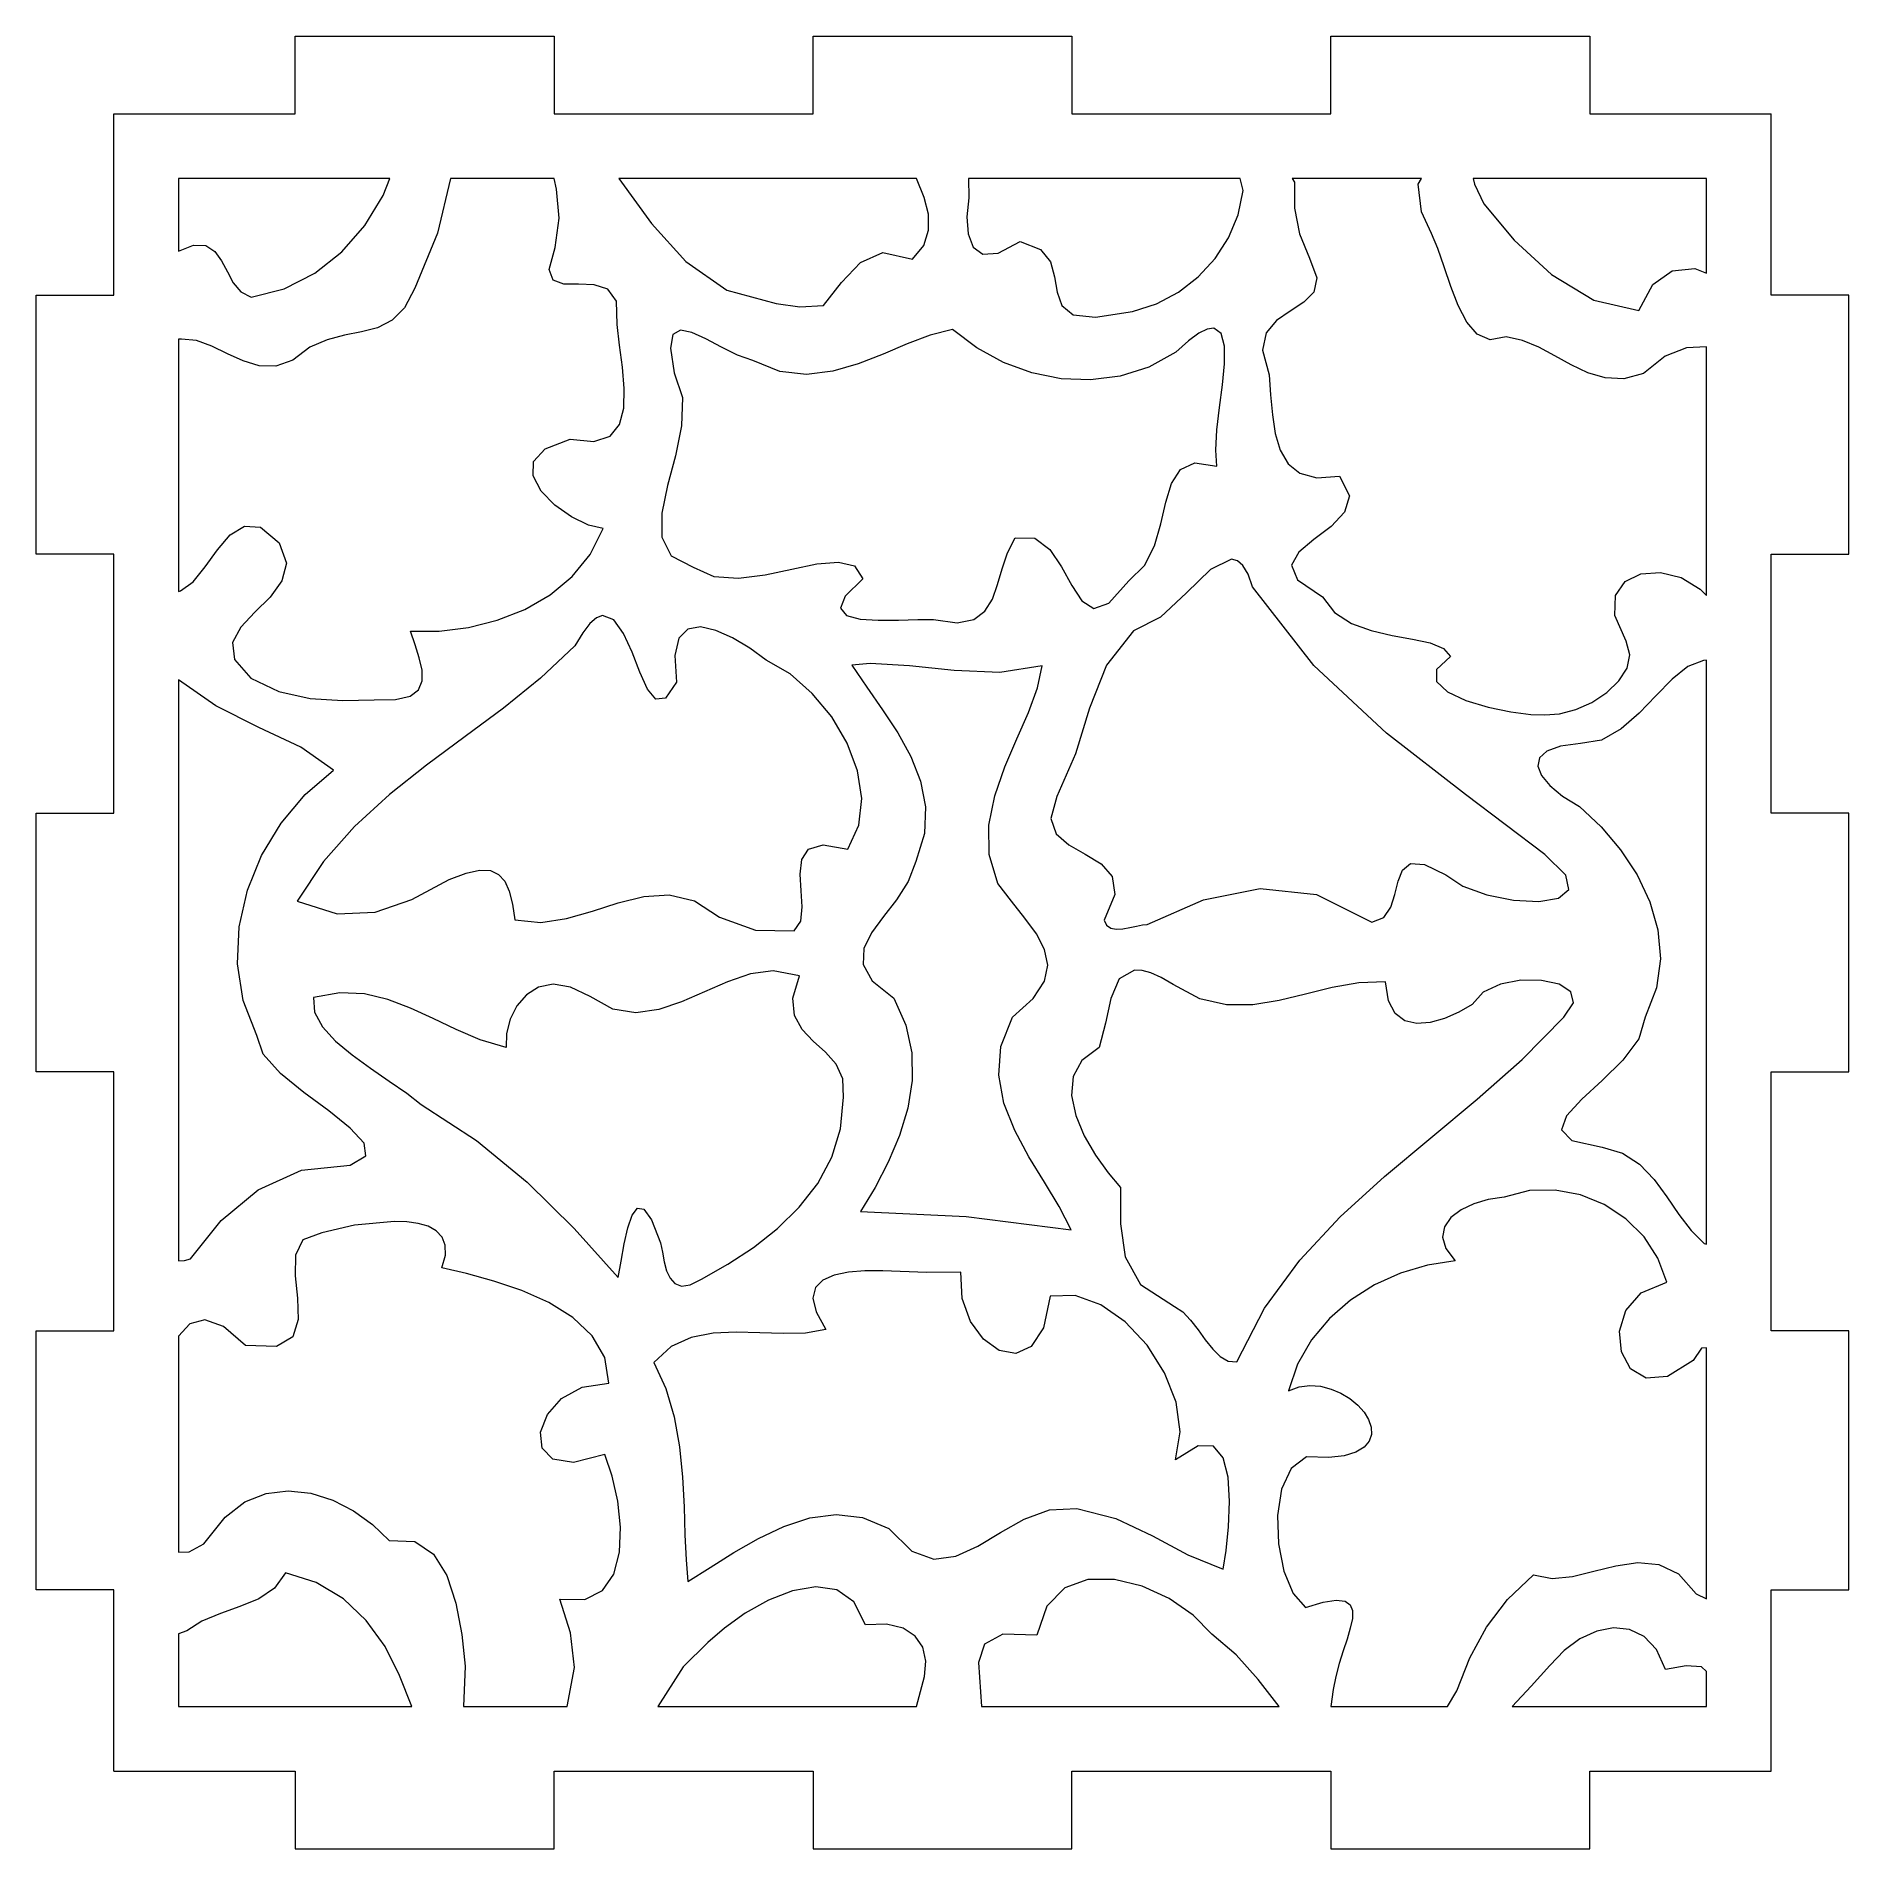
# Model space of a CAD drawing. Header units: millimetres. Extents: x 0 to 140, y 0 to 140.
import ezdxf

# ---------------------------------------------------------------- set-up
doc = ezdxf.new("R2010")
doc.units = ezdxf.units.MM
doc.layers.add('inner', color=7, linetype='CONTINUOUS', lineweight=0)
doc.layers.add('outer', color=7, linetype='CONTINUOUS', lineweight=0)

msp = doc.modelspace()

# ---------------------------------------------------------------- linework, layer by layer
at = {"layer": 'inner', "color": 7, "linetype": 'CONTINUOUS', "lineweight": 0}
for points in [[(27.3, 129), (11, 129), (11, 129), (11, 123.4), (12.14, 123.86), (13.11, 123.83), (13.8, 123.38), (14.32, 122.66), (14.76, 121.81), (15.22, 120.96), (15.81, 120.26), (16.61, 119.84), (19.16, 120.5), (21.51, 121.71), (23.61, 123.36), (25.39, 125.38), (26.79, 127.69), (27.3, 129), (27.3, 129)], [(11, 116.6), (11, 97.1), (11.13, 97.17), (12.12, 97.86), (13.06, 99.01), (14, 100.33), (14.99, 101.49), (16.08, 102.17), (17.32, 102.07), (18.76, 100.88), (19.33, 99.31), (18.98, 97.93), (18.06, 96.68), (16.88, 95.51), (15.81, 94.36), (15.17, 93.17), (15.31, 91.87), (16.57, 90.42), (18.74, 89.38), (21.17, 88.85), (23.67, 88.68), (26.1, 88.75), (27.76, 88.76), (28.88, 89.02), (29.53, 89.52), (29.81, 90.2), (29.8, 91.03), (29.58, 91.98), (29.26, 93), (28.9, 94.05), (31.12, 94.06), (33.38, 94.34), (35.61, 94.9), (37.74, 95.73), (39.69, 96.85), (41.4, 98.27), (42.78, 99.98), (43.79, 101.99), (42.65, 102.24), (41.34, 102.87), (40.06, 103.78), (39, 104.87), (38.39, 106.04), (38.42, 107.16), (39.3, 108.14), (41.23, 108.87), (43.08, 108.69), (44.32, 109.1), (45.05, 110), (45.38, 111.27), (45.42, 112.79), (45.28, 114.45), (45.06, 116.14), (44.87, 117.73), (44.81, 119.53), (44.15, 120.46), (43.1, 120.8), (41.89, 120.84), (40.76, 120.86), (39.93, 121.15), (39.63, 121.99), (40.08, 123.67), (40.38, 125.94), (40.19, 128.19), (40, 129), (32, 129), (31, 124.79), (29.24, 120.54), (28.45, 119.02), (27.48, 118.06), (26.36, 117.49), (25.12, 117.16), (23.81, 116.9), (22.47, 116.56), (21.13, 115.98), (19.83, 114.99), (18.51, 114.51), (17.23, 114.54), (15.98, 114.92), (14.76, 115.48), (13.57, 116.06), (12.38, 116.49), (11.21, 116.6), (11, 116.6)], [(45, 129), (47.52, 125.54), (50.18, 122.61), (53.34, 120.4), (57.15, 119.36), (58.98, 119.11), (60.82, 119.21), (62.21, 120.99), (63.66, 122.52), (65.4, 123.29), (67.67, 122.78), (68.56, 123.84), (68.93, 125.01), (68.91, 126.25), (68.59, 127.54), (68, 129)], [(72, 129), (72.03, 127.53), (71.88, 126.06), (71.97, 124.73), (72.36, 123.71), (73.12, 123.16), (74.3, 123.25), (75.99, 124.15), (77.56, 123.54), (78.34, 122.57), (78.66, 121.41), (78.85, 120.23), (79.22, 119.19), (80.1, 118.49), (81.81, 118.29), (84.68, 118.75), (86.53, 119.33), (88.23, 120.23), (89.76, 121.41), (91.06, 122.83), (92.1, 124.44), (92.84, 126.21), (93.22, 128.08), (93, 129)], [(129, 116), (127.46, 115.93), (125.82, 115.3), (124.14, 113.94), (122.62, 113.55), (121.19, 113.62), (119.84, 114.01), (118.55, 114.62), (117.29, 115.31), (116.05, 115.98), (114.81, 116.51), (113.53, 116.77), (112.31, 116.55), (111.31, 116.99), (110.5, 117.92), (109.83, 119.19), (109.26, 120.67), (108.76, 122.19), (108.27, 123.6), (107.76, 124.76), (107.01, 126.44), (106.73, 128.58), (107, 129), (97, 129), (97.2, 128.72), (97.2, 126.72), (97.58, 124.75), (98.34, 122.87), (98.92, 121.33), (98.69, 120.24), (97.91, 119.45), (96.86, 118.77), (95.81, 118.04), (95, 117.09), (94.72, 115.75), (95.22, 113.85), (95.34, 112.3), (95.48, 110.76), (95.69, 109.31), (96.07, 108.03), (96.69, 106.98), (97.61, 106.24), (98.91, 105.9), (100.67, 106.01), (101.43, 104.5), (101.06, 103.23), (100.01, 102.13), (98.69, 101.13), (97.53, 100.15), (96.97, 99.14), (97.43, 98.01), (99.35, 96.69), (100.27, 95.48), (101.58, 94.65), (103.12, 94.1), (104.74, 93.72), (106.31, 93.44), (107.68, 93.14), (108.7, 92.72), (109.23, 92.09), (108.15, 91.08), (108.16, 90.16), (109, 89.37), (110.42, 88.7), (112.14, 88.17), (113.91, 87.81), (115.45, 87.61), (116.52, 87.59), (117.67, 87.65), (118.92, 87.99), (120.16, 88.55), (121.31, 89.31), (122.25, 90.2), (122.88, 91.19), (123.1, 92.23), (122.82, 93.28), (121.94, 95.26), (121.98, 96.8), (122.72, 97.88), (123.95, 98.48), (125.47, 98.59), (127.06, 98.2), (128.52, 97.28), (129, 96.8)], [(129, 121.7), (129, 129), (111, 129), (111.1, 128.57), (111.82, 127.06), (114.16, 124.24), (117.04, 121.6), (120.3, 119.62), (123.78, 118.81), (124.86, 120.83), (126.36, 121.89), (128.12, 122.05), (129, 121.7)], [(11, 45.4), (11.44, 45.43), (11.92, 45.57), (14.28, 48.53), (17.15, 50.9), (20.49, 52.41), (24.26, 52.81), (25.45, 53.53), (25.33, 54.5), (24.26, 55.67), (22.59, 56.99), (20.67, 58.42), (18.87, 59.89), (17.54, 61.37), (17.03, 62.81), (15.98, 65.53), (15.55, 68.36), (15.68, 71.22), (16.32, 74.03), (17.41, 76.72), (18.92, 79.22), (20.78, 81.44), (22.95, 83.32), (20.44, 85.09), (17.18, 86.6), (13.87, 88.29), (11, 90.3)], [(129, 38.7), (128.63, 38.66), (127.98, 37.71), (125.99, 36.47), (124.36, 36.36), (123.15, 37.08), (122.44, 38.38), (122.29, 39.97), (122.78, 41.58), (123.97, 42.94), (125.94, 43.77), (125.26, 45.63), (124.19, 47.27), (122.78, 48.66), (121.12, 49.75), (119.28, 50.5), (117.33, 50.88), (115.34, 50.84), (113.38, 50.33), (112.16, 50.15), (111.04, 49.81), (110.05, 49.35), (109.27, 48.75), (108.78, 48.05), (108.62, 47.25), (108.88, 46.36), (109.61, 45.4), (107.46, 45.08), (105.37, 44.45), (103.37, 43.55), (101.52, 42.37), (99.88, 40.95), (98.5, 39.3), (97.43, 37.44), (96.72, 35.37), (97.54, 35.67), (98.38, 35.78), (99.21, 35.72), (100.02, 35.51), (100.78, 35.19), (101.47, 34.77), (102.07, 34.27), (102.56, 33.73), (102.91, 33.15), (103.11, 32.57), (103.14, 32), (102.96, 31.47), (102.56, 31.01), (101.92, 30.62), (101.02, 30.35), (99.83, 30.21), (98.12, 30.28), (96.92, 29.37), (96.19, 27.77), (95.88, 25.74), (95.96, 23.54), (96.37, 21.45), (97.08, 19.72), (98.04, 18.64), (99.41, 19.05), (100.41, 19.2), (101.09, 19.13), (101.5, 18.85), (101.67, 18.39), (101.66, 17.78), (101.5, 17.04), (101.25, 16.2), (100.95, 15.28), (100.64, 14.3), (100.37, 13.3), (100.18, 12.3), (100, 11), (109, 11), (109.72, 12.2), (110.73, 14.74), (112.03, 17.11), (113.65, 19.26), (115.64, 21.15), (117.08, 20.87), (118.66, 21.04), (120.32, 21.44), (122.02, 21.86), (123.71, 22.1), (125.34, 21.96), (126.85, 21.23), (128.21, 19.7), (129, 19.3)], [(27.67, 48.46), (24.58, 48.17), (22.06, 47.58), (20.6, 47.03), (20.03, 45.84), (20.01, 44.26), (20.19, 42.52), (20.24, 40.87), (19.81, 39.54), (18.56, 38.79), (16.15, 38.86), (14.46, 40.34), (13.03, 40.85), (11.87, 40.55), (11, 39.6), (11, 22.9), (11.81, 22.94), (12.95, 23.54), (14.59, 25.61), (16.11, 26.79), (17.75, 27.45), (19.47, 27.65), (21.2, 27.46), (22.9, 26.92), (24.51, 26.09), (25.98, 25.04), (27.26, 23.81), (29.23, 23.73), (30.69, 22.76), (31.72, 21.1), (32.42, 18.96), (32.86, 16.56), (33.12, 14.11), (33, 11), (41, 11), (41.58, 14), (41.27, 16.69), (40.44, 19.27), (42.38, 19.24), (43.75, 19.95), (44.61, 21.22), (45.05, 22.9), (45.13, 24.83), (44.92, 26.84), (44.49, 28.77), (43.91, 30.45), (41.5, 29.84), (39.91, 30.08), (39.09, 30.94), (38.96, 32.17), (39.48, 33.53), (40.56, 34.77), (42.17, 35.66), (44.23, 35.95), (43.91, 37.95), (42.94, 39.63), (41.45, 41.03), (39.59, 42.19), (37.51, 43.12), (35.34, 43.85), (33.23, 44.43), (31.33, 44.87), (31.6, 45.84), (31.59, 46.62), (31.35, 47.25), (30.89, 47.73), (30.26, 48.08), (29.5, 48.3), (28.62, 48.43), (27.67, 48.46)], [(11, 11), (29, 11), (28.05, 13.37), (26.95, 15.62), (25.49, 17.64), (23.72, 19.31), (21.63, 20.57), (19.24, 21.3), (18.4, 20.13), (17.18, 19.31), (15.73, 18.7), (14.22, 18.17), (12.8, 17.59), (11.63, 16.82), (11, 16.6)], [(68, 11), (68.62, 13.31), (68.72, 14.5), (68.48, 15.56), (67.89, 16.42), (66.95, 17.03), (65.68, 17.34), (64.06, 17.3), (63.16, 19.07), (61.84, 20), (60.22, 20.24), (58.41, 19.93), (56.55, 19.19), (54.75, 18.19), (53.15, 17.05), (51.87, 15.92), (49.96, 14.04), (48, 11)], [(96, 11), (94.37, 13.08), (92.68, 14.97), (90.81, 16.58), (89.35, 18.05), (87.5, 19.32), (85.42, 20.27), (83.28, 20.8), (81.23, 20.79), (79.44, 20.15), (78.07, 18.75), (77.28, 16.49), (74.66, 16.57), (73.25, 15.8), (72.78, 14.38), (73, 11)], [(129, 13.7), (128.62, 14.04), (127.44, 14.14), (125.85, 13.85), (125.14, 15.38), (124.19, 16.39), (123.07, 16.94), (121.83, 17.06), (120.53, 16.81), (119.24, 16.21), (118.01, 15.31), (116.9, 14.15), (115.46, 12.56), (114, 11), (129, 11)]]:
    msp.add_lwpolyline(points, close=True, dxfattribs=at)
at = {"layer": 'inner', "color": 0}
for points in [[(90.95, 117.44), (90.45, 117.37), (89.81, 117.06), (89.01, 116.48), (88.03, 115.61), (85.93, 114.45), (83.72, 113.74), (81.44, 113.45), (79.16, 113.54), (76.9, 114.01), (74.72, 114.81), (72.66, 115.93), (70.78, 117.34), (69.06, 116.92), (67.27, 116.24), (65.41, 115.45), (63.49, 114.7), (61.52, 114.13), (59.5, 113.88), (57.44, 114.11), (55.36, 114.96), (54.17, 115.37), (52.93, 115.99), (51.72, 116.64), (50.64, 117.13), (49.76, 117.3), (49.18, 116.95), (48.99, 115.91), (49.28, 114.01), (49.91, 112.09), (49.84, 109.9), (49.37, 107.59), (48.77, 105.3), (48.32, 103.16), (48.32, 101.31), (49.03, 99.87), (50.75, 99), (52.34, 98.27), (54.23, 98.13), (56.29, 98.4), (58.36, 98.83), (60.3, 99.24), (61.96, 99.39), (63.19, 99.09), (63.85, 98.1), (62.48, 96.75), (62.13, 95.83), (62.58, 95.27), (63.63, 94.98), (65.04, 94.89), (66.6, 94.91), (68.1, 94.95), (69.31, 94.94), (71.13, 94.7), (72.42, 94.94), (73.28, 95.58), (73.85, 96.51), (74.25, 97.64), (74.6, 98.87), (75.01, 100.11), (75.61, 101.26), (77.14, 101.22), (78.29, 100.35), (79.19, 99.01), (79.98, 97.58), (80.76, 96.39), (81.68, 95.81), (82.85, 96.21), (84.4, 97.93), (85.61, 99.11), (86.37, 100.64), (86.86, 102.33), (87.25, 104), (87.7, 105.46), (88.39, 106.54), (89.5, 107.04), (91.19, 106.8), (91.1, 108.04), (91.2, 109.59), (91.4, 111.32), (91.62, 113.07), (91.77, 114.7), (91.77, 116.07), (91.52, 117.03), (90.95, 117.44)], [(92.31, 99.6), (90.69, 98.81), (88.84, 97), (86.83, 95.12), (84.76, 94.08), (82.68, 91.42), (81.36, 88.1), (80.27, 84.57), (78.84, 81.28), (78.36, 79.58), (78.77, 78.4), (79.77, 77.54), (81.03, 76.83), (82.25, 76.08), (83.11, 75.1), (83.3, 73.71), (82.49, 71.73), (82.67, 71.33), (82.99, 71.11), (83.42, 71.03), (83.93, 71.06), (84.46, 71.15), (84.98, 71.26), (85.44, 71.36), (85.82, 71.39), (90.16, 73.3), (94.53, 74.18), (98.89, 73.7), (103.15, 71.56), (104.09, 71.93), (104.63, 72.72), (104.95, 73.72), (105.19, 74.74), (105.54, 75.6), (106.16, 76.09), (107.22, 76.03), (108.87, 75.22), (110.2, 74.34), (112.05, 73.67), (114.11, 73.27), (116.06, 73.17), (117.59, 73.43), (118.39, 74.09), (118.14, 75.19), (116.52, 76.79), (110.39, 81.44), (104.3, 86.17), (98.67, 91.39), (93.95, 97.48), (93.6, 98.46), (93.21, 99.11), (92.78, 99.48), (92.31, 99.6)], [(43.74, 95.25), (43.28, 95.07), (42.77, 94.64), (42.22, 93.93), (41.61, 92.91), (38.94, 90.41), (36.08, 88.11), (33.12, 85.9), (30.15, 83.7), (27.28, 81.42), (24.59, 78.96), (22.18, 76.25), (20.16, 73.18), (23.24, 72.21), (26.17, 72.34), (29.02, 73.31), (31.9, 74.86), (33.2, 75.35), (34.25, 75.58), (35.08, 75.55), (35.71, 75.26), (36.19, 74.74), (36.53, 73.97), (36.78, 72.97), (36.96, 71.74), (38.97, 71.55), (40.97, 71.85), (42.97, 72.43), (44.96, 73.06), (46.94, 73.55), (48.9, 73.67), (50.84, 73.21), (52.77, 71.96), (55.55, 70.96), (58.54, 70.91), (59.05, 71.66), (59.16, 72.75), (59.08, 74), (59, 75.28), (59.13, 76.4), (59.66, 77.21), (60.78, 77.54), (62.7, 77.22), (63.55, 79.07), (63.77, 81.11), (63.44, 83.26), (62.63, 85.4), (61.44, 87.43), (59.94, 89.24), (58.23, 90.74), (56.37, 91.82), (55.11, 92.73), (53.79, 93.53), (52.5, 94.11), (51.32, 94.38), (50.34, 94.21), (49.64, 93.51), (49.32, 92.18), (49.46, 90.1), (48.6, 88.87), (47.86, 88.8), (47.22, 89.58), (46.62, 90.89), (46.02, 92.43), (45.37, 93.88), (44.62, 94.92), (43.74, 95.25)], [(64.41, 91.55), (62.99, 91.43), (64.15, 89.72), (65.37, 87.98), (66.54, 86.2), (67.55, 84.36), (68.31, 82.46), (68.69, 80.48), (68.61, 78.42), (67.95, 76.25), (67.35, 74.71), (66.44, 73.3), (65.43, 72), (64.52, 70.75), (63.93, 69.54), (63.88, 68.31), (64.58, 67.04), (66.24, 65.69), (67.18, 63.61), (67.63, 61.48), (67.65, 59.33), (67.31, 57.2), (66.68, 55.09), (65.81, 53.04), (64.79, 51.07), (63.67, 49.21), (71.83, 48.83), (79.94, 47.8), (79.01, 49.6), (77.87, 51.48), (76.67, 53.45), (75.58, 55.49), (74.75, 57.59), (74.34, 59.76), (74.5, 61.97), (75.4, 64.24), (77.01, 65.68), (77.88, 67.01), (78.14, 68.26), (77.89, 69.46), (77.26, 70.66), (76.37, 71.88), (75.33, 73.18), (74.27, 74.56), (73.6, 76.79), (73.58, 79.06), (74.04, 81.33), (74.82, 83.57), (75.75, 85.73), (76.65, 87.77), (77.35, 89.66), (77.69, 91.36), (74.42, 90.86), (70.89, 91), (67.44, 91.36), (64.41, 91.55)], [(129, 46.7), (129, 91.8), (128.77, 91.78), (127.56, 91.31), (126.35, 90.33), (125.1, 89.06), (123.8, 87.71), (122.41, 86.5), (120.91, 85.64), (119.28, 85.36), (117.73, 85.17), (116.69, 84.79), (116.12, 84.27), (115.99, 83.63), (116.27, 82.91), (116.91, 82.12), (117.9, 81.31), (119.2, 80.51), (120.87, 78.94), (122.38, 77.16), (123.66, 75.22), (124.64, 73.15), (125.26, 70.98), (125.45, 68.75), (125.15, 66.49), (124.28, 64.24), (123.79, 62.56), (122.56, 60.92), (120.96, 59.34), (119.38, 57.89), (118.21, 56.61), (117.82, 55.53), (118.61, 54.71), (120.96, 54.18), (122.53, 53.74), (123.85, 52.87), (124.96, 51.69), (125.95, 50.36), (126.88, 49), (127.82, 47.75), (128.83, 46.74), (129, 46.7)], [(56.93, 67.81), (55.17, 67.57), (53.39, 66.97), (51.62, 66.2), (49.85, 65.42), (48.08, 64.82), (46.31, 64.57), (44.54, 64.84), (42.78, 65.82), (41.27, 66.56), (39.94, 66.77), (38.8, 66.54), (37.86, 65.96), (37.12, 65.11), (36.61, 64.09), (36.33, 62.98), (36.29, 61.88), (34.3, 62.49), (32.44, 63.28), (30.65, 64.12), (28.91, 64.93), (27.15, 65.6), (25.35, 66.03), (23.45, 66.11), (21.42, 65.74), (21.5, 64.61), (22.1, 63.49), (23.11, 62.39), (24.39, 61.32), (25.82, 60.29), (27.27, 59.3), (28.62, 58.37), (29.74, 57.49), (34.01, 54.71), (37.93, 51.48), (41.56, 47.91), (44.95, 44.12), (45.17, 45.39), (45.42, 46.73), (45.7, 47.97), (46.03, 48.94), (46.44, 49.47), (46.92, 49.41), (47.52, 48.57), (48.23, 46.8), (48.36, 46.07), (48.5, 45.33), (48.69, 44.65), (48.96, 44.06), (49.33, 43.65), (49.84, 43.46), (50.51, 43.56), (51.39, 44), (53.42, 45.15), (55.4, 46.45), (57.26, 47.92), (58.94, 49.56), (60.36, 51.39), (61.45, 53.41), (62.13, 55.62), (62.35, 58.05), (62.31, 59.47), (61.78, 60.59), (60.95, 61.52), (60.01, 62.38), (59.15, 63.29), (58.56, 64.35), (58.43, 65.69), (58.95, 67.42), (56.93, 67.81)], [(84.83, 67.87), (83.65, 67.19), (83.01, 65.68), (82.6, 63.77), (82.11, 61.88), (80.76, 60.89), (80.09, 59.64), (79.97, 58.19), (80.29, 56.64), (80.95, 55.07), (81.82, 53.57), (82.79, 52.21), (83.76, 51.08), (83.76, 48.27), (84.1, 45.73), (85.3, 43.58), (87.93, 41.89), (88.57, 41.46), (89.16, 40.84), (89.74, 40.09), (90.3, 39.32), (90.87, 38.6), (91.45, 38.01), (92.07, 37.65), (92.73, 37.6), (94.88, 41.76), (97.59, 45.46), (100.72, 48.82), (104.14, 51.93), (107.71, 54.92), (111.3, 57.89), (114.78, 60.96), (118, 64.23), (118.74, 65.34), (118.54, 66.19), (117.64, 66.77), (116.28, 67.07), (114.68, 67.08), (113.1, 66.78), (111.77, 66.16), (110.92, 65.22), (109.88, 64.63), (108.78, 64.14), (107.67, 63.82), (106.63, 63.74), (105.7, 63.95), (104.96, 64.51), (104.44, 65.49), (104.23, 66.95), (102.15, 66.88), (100.09, 66.52), (98.04, 66.02), (96, 65.52), (93.97, 65.19), (91.93, 65.19), (89.88, 65.65), (87.82, 66.75), (86.89, 67.3), (86.09, 67.66), (85.41, 67.84), (84.83, 67.87)], [(65.4, 44.64), (64.01, 44.63), (62.73, 44.53), (61.62, 44.3), (60.75, 43.92), (60.18, 43.34), (59.99, 42.54), (60.23, 41.47), (60.99, 40.11), (59.41, 39.83), (57.69, 39.79), (55.89, 39.85), (54.07, 39.91), (52.28, 39.83), (50.59, 39.5), (49.04, 38.79), (47.7, 37.57), (48.63, 35.55), (49.27, 33.35), (49.68, 31.04), (49.91, 28.71), (50.04, 26.42), (50.11, 24.26), (50.19, 22.31), (50.32, 20.63), (52.06, 21.72), (53.88, 22.87), (55.79, 23.97), (57.75, 24.9), (59.75, 25.56), (61.78, 25.82), (63.82, 25.58), (65.85, 24.73), (67.62, 22.99), (69.33, 22.38), (71.02, 22.61), (72.72, 23.38), (74.47, 24.43), (76.31, 25.45), (78.27, 26.17), (80.37, 26.29), (83.39, 25.52), (86.22, 24.16), (88.95, 22.69), (91.68, 21.6), (91.9, 23.03), (92.09, 24.86), (92.18, 26.83), (92.07, 28.69), (91.69, 30.2), (90.94, 31.1), (89.74, 31.13), (88.01, 30.05), (88.37, 32.2), (88.04, 34.49), (87.14, 36.77), (85.8, 38.89), (84.12, 40.69), (82.24, 42.02), (80.26, 42.74), (78.31, 42.68), (77.79, 40.23), (76.85, 38.8), (75.67, 38.26), (74.38, 38.48), (73.16, 39.35), (72.15, 40.73), (71.52, 42.5), (71.42, 44.53), (68.76, 44.5), (65.4, 44.64)]]:
    msp.add_lwpolyline(points, close=True, dxfattribs=at)
at = {"layer": 'outer'}
for p, q in [((20, 134), (20, 140)), ((20, 140), (40, 140)), ((40, 140), (40, 134)), ((60, 134), (60, 140)), ((60, 140), (80, 140)), ((80, 140), (80, 134)), ((100, 134), (100, 140)), ((100, 140), (120, 140)), ((120, 140), (120, 134)), ((6, 120), (6, 134)), ((6, 134), (20, 134)), ((40, 134), (60, 134)), ((80, 134), (100, 134)), ((120, 134), (134, 134)), ((134, 120), (134, 134)), ((0, 100), (0, 120)), ((0, 120), (6, 120)), ((140, 120), (134, 120)), ((140, 100), (140, 120)), ((6, 100), (0, 100)), ((6, 80), (6, 100)), ((134, 80), (134, 100)), ((134, 100), (140, 100)), ((0, 60), (0, 80)), ((0, 80), (6, 80)), ((140, 80), (134, 80)), ((140, 60), (140, 80)), ((6, 60), (0, 60)), ((6, 40), (6, 60)), ((134, 40), (134, 60)), ((134, 60), (140, 60)), ((0, 20), (0, 40)), ((0, 40), (6, 40)), ((140, 40), (134, 40)), ((140, 20), (140, 40)), ((6, 20), (0, 20)), ((6, 6), (6, 20)), ((134, 20), (140, 20)), ((134, 6), (134, 20)), ((6, 6), (20, 6)), ((20, 6), (20, 0)), ((40, 0), (40, 6)), ((40, 6), (60, 6)), ((60, 6), (60, 0)), ((80, 0), (80, 6)), ((80, 6), (100, 6)), ((100, 6), (100, 0)), ((120, 0), (120, 6)), ((120, 6), (134, 6)), ((20, 0), (40, 0)), ((60, 0), (80, 0)), ((100, 0), (120, 0))]:
    msp.add_line(p, q, dxfattribs=at)

doc.saveas('drawing.dxf')
